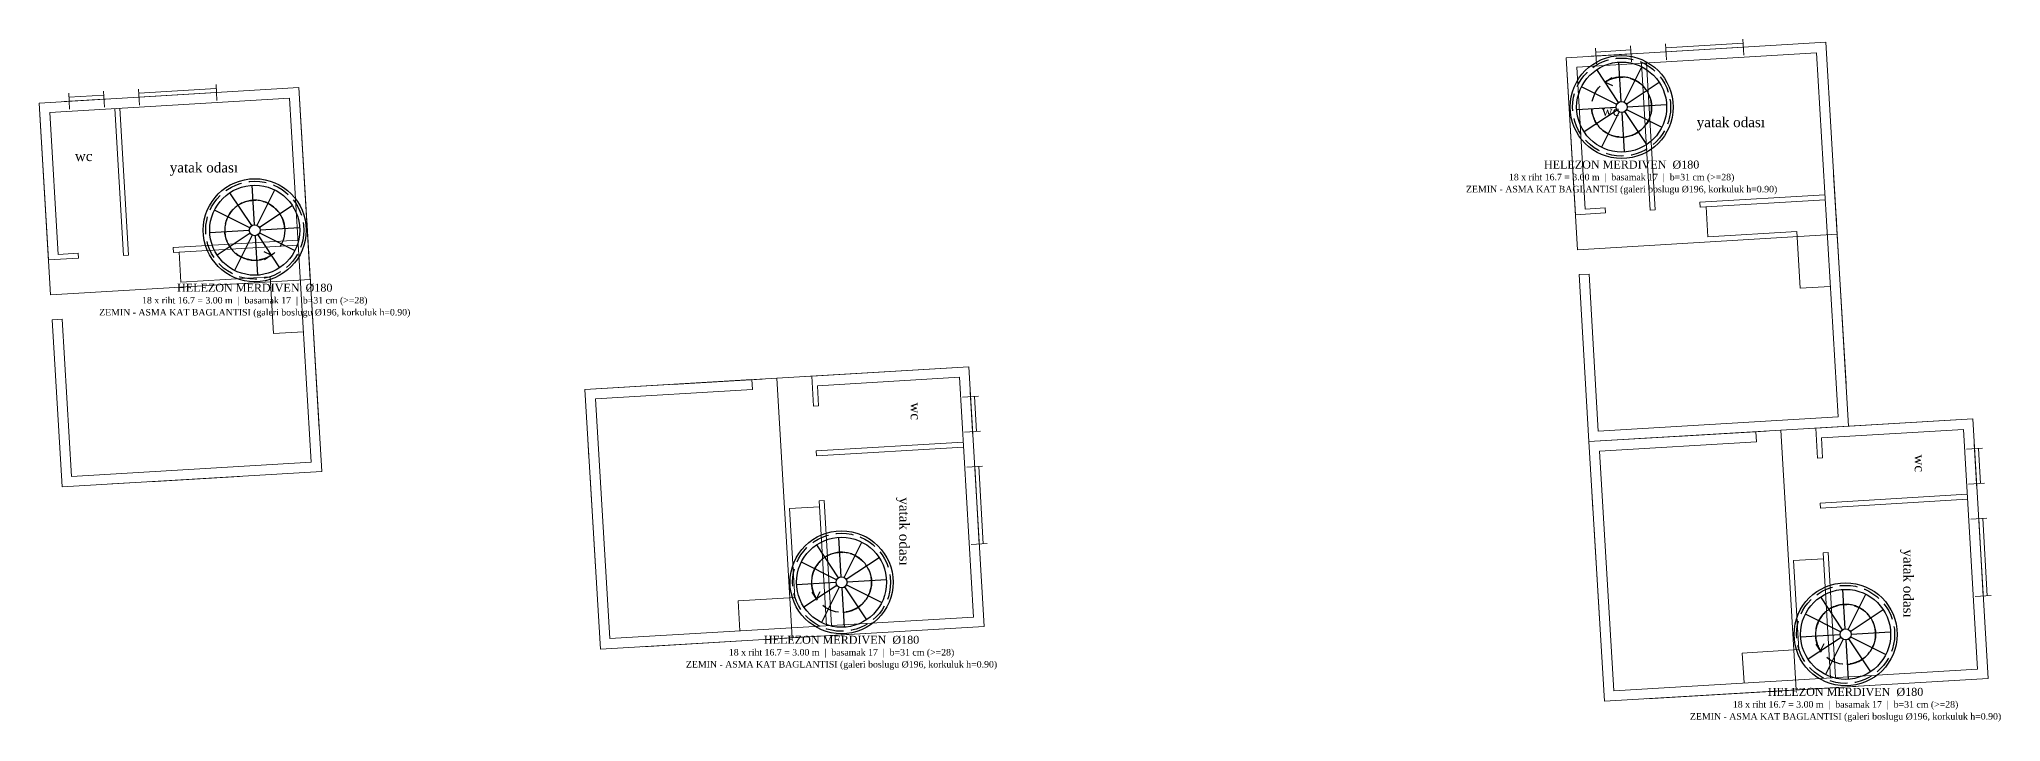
# Model space of a CAD drawing. Header units: metres. Extents: x 566281 to 566551, y 4178515 to 4178592.
# Drawn here: x 566281.21 to 566320.44, y 4178563.92 to 4178577.57 of the extents above; entities that cross this region are included whole.
import ezdxf
from ezdxf.enums import TextEntityAlignment as Align

# ---------------------------------------------------------------- set-up
doc = ezdxf.new("R2010")
doc.units = ezdxf.units.M
doc.linetypes.add('MERD_DASH', pattern=[0.5, 0.35, -0.15])
doc.layers.get('0').update_dxf_attribs({"color": 5, "lineweight": 0})
for name, color, linetype, lineweight in [('ASMAKAT', 30, 'Continuous', 0), ('BINA_115', 1, 'Continuous', 0), ('DUVAR', 18, 'Continuous', 0), ('TASLAK_DUVAR', 7, 'Continuous', 0), ('TASLAK_KAPI', 1, 'Continuous', 0), ('TASLAK_PENCERE', 3, 'Continuous', 0), ('TEZGAH', 157, 'Continuous', 0)]:
    doc.layers.add(name, color=color, linetype=linetype, lineweight=lineweight)
for name, color, linetype in [('MERDIVEN_BOSLUK', 1, 'Continuous'), ('MERDIVEN_HELEZON', 4, 'Continuous'), ('MERDIVEN_YAZI', 2, 'Continuous'), ('MERDIVEN_YON', 5, 'Continuous')]:
    doc.layers.add(name, color=color, linetype=linetype)
doc.styles.get("Standard").update_dxf_attribs({"font": 'times.ttf'})

msp = doc.modelspace()

# ---------------------------------------------------------------- linework, layer by layer
for p, q in [((566313.257, 4178577.091), (566313.431, 4178574.152)), ((566313.356, 4178577.097), (566313.531, 4178574.158)), ((566282.719, 4178576.186), (566282.894, 4178573.247)), ((566282.819, 4178576.192), (566282.993, 4178573.253)), ((566312.527, 4178574.199), (566312.533, 4178574.099)), ((566314.424, 4178574.311), (566314.43, 4178574.211)), ((566283.886, 4178573.406), (566283.892, 4178573.306)), ((566281.989, 4178573.293), (566281.995, 4178573.193)), ((566296.797, 4178570.243), (566296.697, 4178570.238)), ((566299.689, 4178569.514), (566296.75, 4178569.339)), ((566299.695, 4178569.414), (566296.756, 4178569.239)), ((566316.877, 4178569.202), (566316.777, 4178569.196)), ((566296.909, 4178568.347), (566296.81, 4178568.341)), ((566319.77, 4178568.473), (566316.831, 4178568.298)), ((566319.776, 4178568.373), (566316.837, 4178568.198)), ((566316.99, 4178567.306), (566316.89, 4178567.3))]:
    msp.add_line(p, q)
for points in [[(566312.527, 4178574.199, 0), (566312.128, 4178574.175, 0)], [(566316.921, 4178574.46, 0), (566314.424, 4178574.311, 0)], [(566316.927, 4178574.36, 0), (566314.43, 4178574.211, 0)], [(566286.383, 4178573.554, 0), (566283.886, 4178573.406, 0)], [(566286.389, 4178573.454, 0), (566283.892, 4178573.306, 0)], [(566281.989, 4178573.293, 0), (566281.59, 4178573.269, 0)], [(566312.205, 4178572.877, 0), (566312.005, 4178572.865, 0)], [(566281.667, 4178571.972, 0), (566281.467, 4178571.96, 0)], [(566295.475, 4178570.566, 0), (566295.463, 4178570.765, 0)], [(566296.797, 4178570.243, 0), (566296.773, 4178570.643, 0)], [(566315.556, 4178569.524, 0), (566315.544, 4178569.724, 0)], [(566316.877, 4178569.202, 0), (566316.853, 4178569.602, 0)], [(566296.958, 4178565.844, 0), (566296.81, 4178568.341, 0)], [(566297.058, 4178565.849, 0), (566296.909, 4178568.347, 0)], [(566317.038, 4178564.802, 0), (566316.89, 4178567.3, 0)], [(566317.138, 4178564.808, 0), (566316.99, 4178567.306, 0)]]:
    msp.add_polyline3d(points)
at = {"layer": 'ASMAKAT'}
for points in [[(566311.976, 4178573.364, 0), (566317.168, 4178573.672, 0), (566316.94, 4178577.511, 0), (566311.747, 4178577.202, 0), (566311.976, 4178573.364, 0)], [(566311.976, 4178573.364, 0), (566317.168, 4178573.672, 0), (566316.94, 4178577.511, 0), (566311.747, 4178577.202, 0), (566311.976, 4178573.364, 0)], [(566281.438, 4178572.458, 0), (566286.63, 4178572.767, 0), (566286.402, 4178576.605, 0), (566281.21, 4178576.296, 0), (566281.438, 4178572.458, 0)], [(566281.438, 4178572.458, 0), (566286.63, 4178572.767, 0), (566286.402, 4178576.605, 0), (566281.21, 4178576.296, 0), (566281.438, 4178572.458, 0)], [(566295.962, 4178570.795, 0), (566296.271, 4178565.602, 0), (566300.109, 4178565.831, 0), (566299.8, 4178571.023, 0), (566295.962, 4178570.795, 0)], [(566295.962, 4178570.795, 0), (566296.271, 4178565.602, 0), (566300.109, 4178565.831, 0), (566299.8, 4178571.023, 0), (566295.962, 4178570.795, 0)], [(566316.042, 4178569.754, 0), (566316.351, 4178564.561, 0), (566320.189, 4178564.79, 0), (566319.88, 4178569.982, 0), (566316.042, 4178569.754, 0)], [(566316.042, 4178569.754, 0), (566316.351, 4178564.561, 0), (566320.189, 4178564.79, 0), (566319.88, 4178569.982, 0), (566316.042, 4178569.754, 0)]]:
    msp.add_polyline3d(points, close=True, dxfattribs=at)
at = {"layer": 'BINA_115'}
for p, q in [((566316.94, 4178577.511), (566311.747, 4178577.202)), ((566317.396, 4178569.834), (566316.94, 4178577.511)), ((566286.402, 4178576.605), (566281.21, 4178576.296)), ((566286.859, 4178568.929), (566286.402, 4178576.605)), ((566300.109, 4178565.831), (566299.8, 4178571.023)), ((566292.124, 4178570.567), (566297.316, 4178570.875)), ((566292.124, 4178570.567), (566292.432, 4178565.374)), ((566312.204, 4178569.525), (566317.396, 4178569.834)), ((566320.189, 4178564.79), (566319.88, 4178569.982)), ((566312.204, 4178569.525), (566312.513, 4178564.333)), ((566281.666, 4178568.62), (566286.859, 4178568.929)), ((566292.432, 4178565.374), (566300.109, 4178565.831)), ((566312.513, 4178564.333), (566320.189, 4178564.79))]:
    msp.add_line(p, q, dxfattribs=at)
at = {"layer": 'DUVAR'}
for p, q in [((566313.431, 4178574.152), (566313.531, 4178574.158)), ((566313.431, 4178574.152), (566313.531, 4178574.158)), ((566311.934, 4178574.063), (566312.533, 4178574.099)), ((566281.396, 4178573.158), (566281.995, 4178573.193)), ((566282.894, 4178573.247), (566282.993, 4178573.253)), ((566282.894, 4178573.247), (566282.993, 4178573.253)), ((566296.661, 4178570.836), (566296.697, 4178570.238)), ((566316.742, 4178569.795), (566316.777, 4178569.196)), ((566296.75, 4178569.339), (566296.756, 4178569.239)), ((566296.75, 4178569.339), (566296.756, 4178569.239)), ((566316.831, 4178568.298), (566316.837, 4178568.198)), ((566316.831, 4178568.298), (566316.837, 4178568.198))]:
    msp.add_line(p, q, dxfattribs=at)
at = {"layer": 'MERDIVEN_BOSLUK'}
for centre in [(566312.858, 4178576.216), (566285.52, 4178573.753), (566297.256, 4178566.713), (566317.337, 4178565.672)]:
    msp.add_circle(centre, 1.03, dxfattribs=at)
at = {"layer": 'MERDIVEN_BOSLUK', "linetype": 'MERD_DASH'}
for centre in [(566312.858, 4178576.216), (566285.52, 4178573.753), (566297.256, 4178566.713), (566317.337, 4178565.672)]:
    msp.add_circle(centre, 0.98, dxfattribs=at)
at = {"layer": 'MERDIVEN_HELEZON'}
for p, q in [((566312.797, 4178576.308), (566312.362, 4178576.967)), ((566312.851, 4178576.326), (566312.804, 4178577.114)), ((566312.907, 4178576.314), (566313.261, 4178577.021)), ((566312.76, 4178576.265), (566312.053, 4178576.619)), ((566312.95, 4178576.277), (566313.609, 4178576.712)), ((566312.748, 4178576.209), (566311.96, 4178576.163)), ((566312.748, 4178576.209), (566311.96, 4178576.163)), ((566312.766, 4178576.155), (566312.107, 4178575.721)), ((566312.809, 4178576.118), (566312.455, 4178575.411)), ((566312.864, 4178576.106), (566312.911, 4178575.318)), ((566312.918, 4178576.124), (566313.353, 4178575.465)), ((566312.956, 4178576.167), (566313.663, 4178575.813)), ((566312.968, 4178576.223), (566313.756, 4178576.269)), ((566285.459, 4178573.845), (566285.024, 4178574.504)), ((566285.513, 4178573.863), (566285.466, 4178574.651)), ((566285.569, 4178573.851), (566285.923, 4178574.558)), ((566285.422, 4178573.802), (566284.715, 4178574.156)), ((566285.612, 4178573.813), (566286.271, 4178574.248)), ((566285.41, 4178573.746), (566284.622, 4178573.699)), ((566285.63, 4178573.759), (566286.418, 4178573.806)), ((566285.63, 4178573.759), (566286.418, 4178573.806)), ((566285.428, 4178573.692), (566284.769, 4178573.257)), ((566285.471, 4178573.654), (566285.117, 4178572.948)), ((566285.526, 4178573.643), (566285.573, 4178572.854)), ((566285.581, 4178573.661), (566286.015, 4178573.001)), ((566285.618, 4178573.703), (566286.325, 4178573.35)), ((566297.196, 4178566.805), (566296.761, 4178567.464)), ((566297.25, 4178566.823), (566297.203, 4178567.611)), ((566297.306, 4178566.811), (566297.659, 4178567.518)), ((566297.158, 4178566.762), (566296.452, 4178567.116)), ((566297.348, 4178566.773), (566298.008, 4178567.208)), ((566297.147, 4178566.706), (566296.358, 4178566.659)), ((566297.165, 4178566.652), (566296.505, 4178566.217)), ((566297.355, 4178566.664), (566298.061, 4178566.31)), ((566297.366, 4178566.719), (566298.155, 4178566.766)), ((566297.207, 4178566.614), (566296.853, 4178565.908)), ((566297.263, 4178566.603), (566297.31, 4178565.814)), ((566297.263, 4178566.603), (566297.31, 4178565.814)), ((566297.317, 4178566.621), (566297.752, 4178565.961)), ((566317.276, 4178565.763), (566316.841, 4178566.423)), ((566317.33, 4178565.781), (566317.283, 4178566.57)), ((566317.386, 4178565.77), (566317.74, 4178566.476)), ((566317.238, 4178565.721), (566316.532, 4178566.075)), ((566317.429, 4178565.732), (566318.088, 4178566.167)), ((566317.227, 4178565.665), (566316.438, 4178565.618)), ((566317.245, 4178565.611), (566316.585, 4178565.176)), ((566317.288, 4178565.573), (566316.934, 4178564.867)), ((566317.343, 4178565.562), (566317.39, 4178564.773)), ((566317.343, 4178565.562), (566317.39, 4178564.773)), ((566317.397, 4178565.58), (566317.832, 4178564.92)), ((566317.435, 4178565.622), (566318.142, 4178565.269)), ((566317.447, 4178565.678), (566318.235, 4178565.725))]:
    msp.add_line(p, q, dxfattribs=at)
for centre, radius in [((566312.858, 4178576.216), 0.9), ((566312.858, 4178576.216), 0.11), ((566285.52, 4178573.753), 0.9), ((566285.52, 4178573.753), 0.11), ((566297.256, 4178566.713), 0.9), ((566297.256, 4178566.713), 0.11), ((566317.337, 4178565.672), 0.9), ((566317.337, 4178565.672), 0.11)]:
    msp.add_circle(centre, radius, dxfattribs=at)
at = {"layer": 'MERDIVEN_HELEZON', "linetype": 'MERD_DASH'}
for centre in [(566312.858, 4178576.216), (566285.52, 4178573.753), (566297.256, 4178566.713), (566317.337, 4178565.672)]:
    msp.add_circle(centre, 0.6, dxfattribs=at)
at = {"layer": 'MERDIVEN_YON'}
for p, q in [((566312.528, 4178576.717), (566312.663, 4178576.805)), ((566312.528, 4178576.717), (566312.672, 4178576.645)), ((566285.85, 4178573.252), (566285.706, 4178573.323)), ((566285.85, 4178573.252), (566285.715, 4178573.164)), ((566296.756, 4178566.382), (566296.667, 4178566.517)), ((566296.756, 4178566.382), (566296.827, 4178566.527)), ((566316.836, 4178565.341), (566316.748, 4178565.476)), ((566316.836, 4178565.341), (566316.907, 4178565.486))]:
    msp.add_line(p, q, dxfattribs=at)
for points in [[(566312.259, 4178576.18), (566312.261, 4178576.154), (566312.264, 4178576.128), (566312.269, 4178576.103), (566312.274, 4178576.077), (566312.281, 4178576.052), (566312.289, 4178576.027), (566312.297, 4178576.002), (566312.307, 4178575.978), (566312.318, 4178575.954), (566312.33, 4178575.931), (566312.343, 4178575.908), (566312.357, 4178575.886), (566312.372, 4178575.864), (566312.388, 4178575.843), (566312.404, 4178575.823), (566312.422, 4178575.804), (566312.44, 4178575.785), (566312.46, 4178575.767), (566312.48, 4178575.75), (566312.5, 4178575.734), (566312.522, 4178575.719), (566312.544, 4178575.705), (566312.566, 4178575.692), (566312.589, 4178575.68), (566312.613, 4178575.668), (566312.637, 4178575.658), (566312.662, 4178575.649), (566312.687, 4178575.641), (566312.712, 4178575.634), (566312.737, 4178575.628), (566312.763, 4178575.624), (566312.789, 4178575.62), (566312.815, 4178575.618), (566312.841, 4178575.616), (566312.867, 4178575.616), (566312.894, 4178575.617), (566312.92, 4178575.619), (566312.946, 4178575.622), (566312.971, 4178575.627), (566312.997, 4178575.632), (566313.022, 4178575.639), (566313.047, 4178575.647), (566313.072, 4178575.656), (566313.096, 4178575.665), (566313.12, 4178575.676), (566313.143, 4178575.688), (566313.166, 4178575.701), (566313.188, 4178575.715), (566313.21, 4178575.73), (566313.231, 4178575.746), (566313.251, 4178575.763), (566313.27, 4178575.78), (566313.289, 4178575.799), (566313.307, 4178575.818), (566313.324, 4178575.838), (566313.34, 4178575.858), (566313.355, 4178575.88), (566313.369, 4178575.902), (566313.382, 4178575.924), (566313.394, 4178575.947), (566313.406, 4178575.971), (566313.416, 4178575.995), (566313.425, 4178576.02), (566313.433, 4178576.045), (566313.44, 4178576.07), (566313.446, 4178576.095), (566313.45, 4178576.121), (566313.454, 4178576.147), (566313.456, 4178576.173), (566313.458, 4178576.199), (566313.458, 4178576.225), (566313.457, 4178576.252), (566313.455, 4178576.278), (566313.451, 4178576.304), (566313.447, 4178576.33), (566313.442, 4178576.355), (566313.435, 4178576.38), (566313.427, 4178576.405), (566313.418, 4178576.43), (566313.409, 4178576.454), (566313.398, 4178576.478), (566313.386, 4178576.501), (566313.373, 4178576.524), (566313.359, 4178576.546), (566313.344, 4178576.568), (566313.328, 4178576.589), (566313.311, 4178576.609), (566313.294, 4178576.628), (566313.275, 4178576.647), (566313.256, 4178576.665), (566313.236, 4178576.682), (566313.216, 4178576.698), (566313.194, 4178576.713), (566313.172, 4178576.727), (566313.15, 4178576.74), (566313.127, 4178576.753), (566313.103, 4178576.764), (566313.079, 4178576.774), (566313.054, 4178576.783), (566313.029, 4178576.791), (566313.004, 4178576.798), (566312.979, 4178576.804), (566312.953, 4178576.808), (566312.927, 4178576.812), (566312.901, 4178576.814), (566312.875, 4178576.816), (566312.848, 4178576.816), (566312.822, 4178576.815), (566312.796, 4178576.813), (566312.77, 4178576.81), (566312.744, 4178576.805), (566312.719, 4178576.8), (566312.693, 4178576.793), (566312.668, 4178576.785), (566312.644, 4178576.777), (566312.62, 4178576.767), (566312.596, 4178576.756), (566312.572, 4178576.744), (566312.55, 4178576.731), (566312.528, 4178576.717)], [(566286.119, 4178573.788), (566286.117, 4178573.814), (566286.113, 4178573.84), (566286.109, 4178573.866), (566286.104, 4178573.892), (566286.097, 4178573.917), (566286.089, 4178573.942), (566286.08, 4178573.967), (566286.071, 4178573.991), (566286.06, 4178574.015), (566286.048, 4178574.038), (566286.035, 4178574.061), (566286.021, 4178574.083), (566286.006, 4178574.105), (566285.99, 4178574.125), (566285.973, 4178574.146), (566285.956, 4178574.165), (566285.937, 4178574.184), (566285.918, 4178574.201), (566285.898, 4178574.218), (566285.878, 4178574.234), (566285.856, 4178574.25), (566285.834, 4178574.264), (566285.812, 4178574.277), (566285.789, 4178574.289), (566285.765, 4178574.3), (566285.741, 4178574.311), (566285.716, 4178574.32), (566285.691, 4178574.328), (566285.666, 4178574.335), (566285.641, 4178574.34), (566285.615, 4178574.345), (566285.589, 4178574.349), (566285.563, 4178574.351), (566285.537, 4178574.353), (566285.51, 4178574.353), (566285.484, 4178574.352), (566285.458, 4178574.35), (566285.432, 4178574.346), (566285.406, 4178574.342), (566285.381, 4178574.336), (566285.356, 4178574.33), (566285.33, 4178574.322), (566285.306, 4178574.313), (566285.282, 4178574.303), (566285.258, 4178574.292), (566285.235, 4178574.28), (566285.212, 4178574.268), (566285.19, 4178574.254), (566285.168, 4178574.239), (566285.147, 4178574.223), (566285.127, 4178574.206), (566285.108, 4178574.189), (566285.089, 4178574.17), (566285.071, 4178574.151), (566285.054, 4178574.131), (566285.038, 4178574.11), (566285.023, 4178574.089), (566285.009, 4178574.067), (566284.996, 4178574.044), (566284.983, 4178574.021), (566284.972, 4178573.998), (566284.962, 4178573.974), (566284.953, 4178573.949), (566284.945, 4178573.924), (566284.938, 4178573.899), (566284.932, 4178573.873), (566284.927, 4178573.848), (566284.924, 4178573.822), (566284.921, 4178573.796), (566284.92, 4178573.769), (566284.92, 4178573.743), (566284.921, 4178573.717), (566284.923, 4178573.691), (566284.926, 4178573.665), (566284.931, 4178573.639), (566284.936, 4178573.614), (566284.943, 4178573.588), (566284.951, 4178573.563), (566284.959, 4178573.539), (566284.969, 4178573.514), (566284.98, 4178573.491), (566284.992, 4178573.467), (566285.005, 4178573.445), (566285.019, 4178573.422), (566285.034, 4178573.401), (566285.05, 4178573.38), (566285.066, 4178573.36), (566285.084, 4178573.34), (566285.102, 4178573.322), (566285.122, 4178573.304), (566285.142, 4178573.287), (566285.162, 4178573.271), (566285.184, 4178573.256), (566285.206, 4178573.242), (566285.228, 4178573.228), (566285.251, 4178573.216), (566285.275, 4178573.205), (566285.299, 4178573.195), (566285.324, 4178573.186), (566285.349, 4178573.178), (566285.374, 4178573.171), (566285.399, 4178573.165), (566285.425, 4178573.16), (566285.451, 4178573.157), (566285.477, 4178573.154), (566285.503, 4178573.153), (566285.529, 4178573.153), (566285.556, 4178573.154), (566285.582, 4178573.156), (566285.608, 4178573.159), (566285.633, 4178573.164), (566285.659, 4178573.169), (566285.684, 4178573.176), (566285.709, 4178573.183), (566285.734, 4178573.192), (566285.758, 4178573.202), (566285.782, 4178573.213), (566285.805, 4178573.225), (566285.828, 4178573.238), (566285.85, 4178573.252)], [(566297.292, 4178566.114), (566297.318, 4178566.116), (566297.344, 4178566.119), (566297.37, 4178566.124), (566297.396, 4178566.129), (566297.421, 4178566.136), (566297.446, 4178566.143), (566297.47, 4178566.152), (566297.495, 4178566.162), (566297.519, 4178566.173), (566297.542, 4178566.185), (566297.565, 4178566.198), (566297.587, 4178566.212), (566297.608, 4178566.227), (566297.629, 4178566.243), (566297.649, 4178566.259), (566297.669, 4178566.277), (566297.687, 4178566.295), (566297.705, 4178566.314), (566297.722, 4178566.334), (566297.738, 4178566.355), (566297.753, 4178566.376), (566297.767, 4178566.398), (566297.781, 4178566.421), (566297.793, 4178566.444), (566297.804, 4178566.468), (566297.814, 4178566.492), (566297.823, 4178566.517), (566297.831, 4178566.541), (566297.838, 4178566.567), (566297.844, 4178566.592), (566297.849, 4178566.618), (566297.852, 4178566.644), (566297.855, 4178566.67), (566297.856, 4178566.696), (566297.856, 4178566.722), (566297.855, 4178566.748), (566297.853, 4178566.775), (566297.85, 4178566.801), (566297.846, 4178566.826), (566297.84, 4178566.852), (566297.833, 4178566.877), (566297.826, 4178566.902), (566297.817, 4178566.927), (566297.807, 4178566.951), (566297.796, 4178566.975), (566297.784, 4178566.998), (566297.771, 4178567.021), (566297.757, 4178567.043), (566297.742, 4178567.065), (566297.727, 4178567.086), (566297.71, 4178567.106), (566297.692, 4178567.125), (566297.674, 4178567.144), (566297.655, 4178567.162), (566297.635, 4178567.178), (566297.614, 4178567.195), (566297.593, 4178567.21), (566297.571, 4178567.224), (566297.548, 4178567.237), (566297.525, 4178567.249), (566297.501, 4178567.261), (566297.477, 4178567.271), (566297.453, 4178567.28), (566297.428, 4178567.288), (566297.403, 4178567.295), (566297.377, 4178567.301), (566297.351, 4178567.305), (566297.325, 4178567.309), (566297.299, 4178567.311), (566297.273, 4178567.313), (566297.247, 4178567.313), (566297.221, 4178567.312), (566297.195, 4178567.31), (566297.169, 4178567.306), (566297.143, 4178567.302), (566297.117, 4178567.296), (566297.092, 4178567.29), (566297.067, 4178567.282), (566297.042, 4178567.273), (566297.018, 4178567.263), (566296.994, 4178567.253), (566296.971, 4178567.241), (566296.948, 4178567.228), (566296.926, 4178567.214), (566296.905, 4178567.199), (566296.884, 4178567.183), (566296.864, 4178567.166), (566296.844, 4178567.149), (566296.825, 4178567.13), (566296.808, 4178567.111), (566296.791, 4178567.091), (566296.775, 4178567.07), (566296.76, 4178567.049), (566296.745, 4178567.027), (566296.732, 4178567.005), (566296.72, 4178566.981), (566296.709, 4178566.958), (566296.699, 4178566.934), (566296.689, 4178566.909), (566296.681, 4178566.884), (566296.674, 4178566.859), (566296.669, 4178566.833), (566296.664, 4178566.808), (566296.66, 4178566.782), (566296.658, 4178566.756), (566296.657, 4178566.73), (566296.656, 4178566.703), (566296.657, 4178566.677), (566296.66, 4178566.651), (566296.663, 4178566.625), (566296.667, 4178566.599), (566296.673, 4178566.574), (566296.679, 4178566.548), (566296.687, 4178566.523), (566296.696, 4178566.499), (566296.706, 4178566.474), (566296.717, 4178566.451), (566296.729, 4178566.427), (566296.742, 4178566.405), (566296.756, 4178566.382)], [(566317.372, 4178565.073), (566317.398, 4178565.075), (566317.424, 4178565.078), (566317.45, 4178565.082), (566317.476, 4178565.088), (566317.501, 4178565.095), (566317.526, 4178565.102), (566317.551, 4178565.111), (566317.575, 4178565.121), (566317.599, 4178565.132), (566317.622, 4178565.144), (566317.645, 4178565.157), (566317.667, 4178565.171), (566317.689, 4178565.186), (566317.709, 4178565.201), (566317.73, 4178565.218), (566317.749, 4178565.236), (566317.768, 4178565.254), (566317.785, 4178565.273), (566317.802, 4178565.293), (566317.818, 4178565.314), (566317.834, 4178565.335), (566317.848, 4178565.357), (566317.861, 4178565.38), (566317.873, 4178565.403), (566317.884, 4178565.427), (566317.895, 4178565.451), (566317.904, 4178565.475), (566317.912, 4178565.5), (566317.919, 4178565.526), (566317.925, 4178565.551), (566317.929, 4178565.577), (566317.933, 4178565.603), (566317.935, 4178565.629), (566317.937, 4178565.655), (566317.937, 4178565.681), (566317.936, 4178565.707), (566317.934, 4178565.733), (566317.93, 4178565.759), (566317.926, 4178565.785), (566317.92, 4178565.811), (566317.914, 4178565.836), (566317.906, 4178565.861), (566317.897, 4178565.886), (566317.887, 4178565.91), (566317.876, 4178565.934), (566317.865, 4178565.957), (566317.852, 4178565.98), (566317.838, 4178566.002), (566317.823, 4178566.024), (566317.807, 4178566.044), (566317.79, 4178566.065), (566317.773, 4178566.084), (566317.754, 4178566.103), (566317.735, 4178566.12), (566317.715, 4178566.137), (566317.694, 4178566.153), (566317.673, 4178566.169), (566317.651, 4178566.183), (566317.629, 4178566.196), (566317.605, 4178566.208), (566317.582, 4178566.219), (566317.558, 4178566.23), (566317.533, 4178566.239), (566317.508, 4178566.247), (566317.483, 4178566.254), (566317.457, 4178566.259), (566317.432, 4178566.264), (566317.406, 4178566.268), (566317.38, 4178566.27), (566317.353, 4178566.271), (566317.327, 4178566.272), (566317.301, 4178566.271), (566317.275, 4178566.268), (566317.249, 4178566.265), (566317.223, 4178566.261), (566317.198, 4178566.255), (566317.172, 4178566.249), (566317.147, 4178566.241), (566317.123, 4178566.232), (566317.098, 4178566.222), (566317.075, 4178566.211), (566317.051, 4178566.199), (566317.029, 4178566.186), (566317.006, 4178566.173), (566316.985, 4178566.158), (566316.964, 4178566.142), (566316.944, 4178566.125), (566316.924, 4178566.108), (566316.906, 4178566.089), (566316.888, 4178566.07), (566316.871, 4178566.05), (566316.855, 4178566.029), (566316.84, 4178566.008), (566316.826, 4178565.986), (566316.812, 4178565.963), (566316.8, 4178565.94), (566316.789, 4178565.917), (566316.779, 4178565.892), (566316.77, 4178565.868), (566316.762, 4178565.843), (566316.755, 4178565.818), (566316.749, 4178565.792), (566316.744, 4178565.766), (566316.741, 4178565.741), (566316.738, 4178565.714), (566316.737, 4178565.688), (566316.737, 4178565.662), (566316.738, 4178565.636), (566316.74, 4178565.61), (566316.743, 4178565.584), (566316.748, 4178565.558), (566316.753, 4178565.533), (566316.76, 4178565.507), (566316.767, 4178565.482), (566316.776, 4178565.458), (566316.786, 4178565.433), (566316.797, 4178565.41), (566316.809, 4178565.386), (566316.822, 4178565.363), (566316.836, 4178565.341)]]:
    msp.add_lwpolyline(points, dxfattribs=at)
at = {"layer": 'TASLAK_DUVAR'}
for points in [[(566312.005, 4178572.865, 0), (566312.204, 4178569.525, 0), (566312.204, 4178569.525, 0), (566317.396, 4178569.834, 0), (566316.94, 4178577.511, 0), (566311.747, 4178577.202, 0), (566311.934, 4178574.063, 0)], [(566312.205, 4178572.877, 0), (566312.391, 4178569.737, 0), (566312.391, 4178569.737, 0), (566317.185, 4178570.022, 0), (566316.752, 4178577.299, 0), (566311.959, 4178577.014, 0), (566312.128, 4178574.175, 0)], [(566281.467, 4178571.96, 0), (566281.666, 4178568.62, 0), (566281.666, 4178568.62, 0), (566286.859, 4178568.929, 0), (566286.402, 4178576.605, 0), (566281.21, 4178576.296, 0), (566281.396, 4178573.158, 0)], [(566281.667, 4178571.972, 0), (566281.854, 4178568.831, 0), (566281.854, 4178568.831, 0), (566286.647, 4178569.116, 0), (566286.215, 4178576.394, 0), (566281.421, 4178576.109, 0), (566281.59, 4178573.269, 0)], [(566295.463, 4178570.765, 0), (566292.124, 4178570.567, 0), (566292.124, 4178570.567, 0), (566292.432, 4178565.374, 0), (566300.109, 4178565.83, 0), (566299.8, 4178571.023, 0), (566296.661, 4178570.836, 0)], [(566295.475, 4178570.566, 0), (566292.335, 4178570.379, 0), (566292.335, 4178570.379, 0), (566292.62, 4178565.586, 0), (566299.897, 4178566.018, 0), (566299.612, 4178570.812, 0), (566296.773, 4178570.643, 0)], [(566315.544, 4178569.724, 0), (566312.204, 4178569.526, 0), (566312.204, 4178569.526, 0), (566312.513, 4178564.333, 0), (566320.189, 4178564.789, 0), (566319.88, 4178569.982, 0), (566316.742, 4178569.795, 0)], [(566315.556, 4178569.524, 0), (566312.415, 4178569.338, 0), (566312.415, 4178569.338, 0), (566312.7, 4178564.544, 0), (566319.978, 4178564.977, 0), (566319.693, 4178569.77, 0), (566316.853, 4178569.602, 0)]]:
    msp.add_polyline3d(points, dxfattribs=at)
at = {"layer": 'TASLAK_KAPI'}
for p, q in [((566312.247, 4178577.231), (566313.145, 4178577.285)), ((566281.709, 4178576.326), (566282.607, 4178576.379)), ((566299.83, 4178570.524), (566299.883, 4178569.626)), ((566319.91, 4178569.483), (566319.963, 4178568.584))]:
    msp.add_line(p, q, dxfattribs=at)
at = {"layer": 'TASLAK_PENCERE'}
for p, q in [((566312.356, 4178577.078), (566312.337, 4178577.397)), ((566312.342, 4178577.317), (566313.04, 4178577.359)), ((566312.346, 4178577.237), (566313.045, 4178577.279)), ((566313.055, 4178577.119), (566313.036, 4178577.439)), ((566313.753, 4178577.161), (566313.734, 4178577.48)), ((566313.739, 4178577.4), (566315.288, 4178577.492)), ((566313.744, 4178577.321), (566315.293, 4178577.413)), ((566315.302, 4178577.253), (566315.283, 4178577.572)), ((566281.818, 4178576.172), (566281.799, 4178576.492)), ((566282.517, 4178576.214), (566282.498, 4178576.533)), ((566283.216, 4178576.255), (566283.197, 4178576.575)), ((566283.201, 4178576.495), (566284.75, 4178576.587)), ((566283.206, 4178576.415), (566284.755, 4178576.507)), ((566284.765, 4178576.347), (566284.746, 4178576.667)), ((566281.804, 4178576.412), (566282.503, 4178576.453)), ((566281.809, 4178576.332), (566282.507, 4178576.374)), ((566317.346, 4178570.683), (566317.097, 4178574.865)), ((566286.808, 4178569.777), (566286.56, 4178573.96)), ((566317.177, 4178573.518), (566317.145, 4178574.067)), ((566286.64, 4178572.612), (566286.607, 4178573.161)), ((566293.122, 4178570.626), (566293.473, 4178570.647)), ((566293.872, 4178570.671), (566295.669, 4178570.777)), ((566299.676, 4178570.415), (566299.995, 4178570.434)), ((566299.836, 4178570.424), (566299.877, 4178569.725)), ((566299.915, 4178570.429), (566299.957, 4178569.73)), ((566292.183, 4178569.569), (566292.204, 4178569.217)), ((566299.717, 4178569.716), (566300.037, 4178569.735)), ((566313.202, 4178569.585), (566313.553, 4178569.606)), ((566313.952, 4178569.629), (566315.749, 4178569.736)), ((566299.759, 4178569.017), (566300.078, 4178569.036)), ((566299.919, 4178569.027), (566300.011, 4178567.478)), ((566299.999, 4178569.031), (566300.091, 4178567.482)), ((566319.756, 4178569.373), (566320.076, 4178569.392)), ((566319.916, 4178569.383), (566319.958, 4178568.684)), ((566319.996, 4178569.388), (566320.037, 4178568.689)), ((566282.664, 4178568.679), (566283.015, 4178568.7)), ((566283.415, 4178568.724), (566285.212, 4178568.831)), ((566292.228, 4178568.818), (566292.334, 4178567.021)), ((566319.798, 4178568.675), (566320.117, 4178568.694)), ((566312.263, 4178568.527), (566312.284, 4178568.176)), ((566319.839, 4178567.976), (566320.159, 4178567.995)), ((566319.999, 4178567.985), (566320.091, 4178566.436)), ((566320.079, 4178567.99), (566320.171, 4178566.441)), ((566299.851, 4178567.468), (566300.171, 4178567.487)), ((566312.308, 4178567.777), (566312.415, 4178565.98)), ((566319.931, 4178566.427), (566320.251, 4178566.446)), ((566293.281, 4178565.425), (566297.463, 4178565.673)), ((566296.116, 4178565.593), (566296.665, 4178565.626)), ((566313.361, 4178564.383), (566317.544, 4178564.632)), ((566316.196, 4178564.552), (566316.745, 4178564.585))]:
    msp.add_line(p, q, dxfattribs=at)
at = {"layer": 'TEZGAH'}
for p, q in [((566314.547, 4178574.218), (566314.583, 4178573.619)), ((566316.431, 4178572.592), (566316.364, 4178573.725)), ((566284.009, 4178573.313), (566284.045, 4178572.714)), ((566285.893, 4178571.686), (566285.826, 4178572.82)), ((566316.431, 4178572.592), (566317.03, 4178572.627)), ((566285.893, 4178571.686), (566286.492, 4178571.722)), ((566296.817, 4178568.223), (566296.218, 4178568.188)), ((566316.897, 4178567.182), (566316.298, 4178567.147)), ((566295.19, 4178566.339), (566296.324, 4178566.407)), ((566295.19, 4178566.339), (566295.225, 4178565.741)), ((566315.27, 4178565.298), (566316.404, 4178565.366)), ((566315.27, 4178565.298), (566315.306, 4178564.699))]:
    msp.add_line(p, q, dxfattribs=at)
for points in [[(566316.364, 4178573.725, 0), (566314.583, 4178573.619, 0)], [(566285.826, 4178572.82, 0), (566284.045, 4178572.714, 0)], [(566296.324, 4178566.407, 0), (566296.218, 4178568.188, 0)], [(566316.404, 4178565.366, 0), (566316.298, 4178567.147, 0)]]:
    msp.add_polyline3d(points, dxfattribs=at)

# ---------------------------------------------------------------- texts
for s, p in [('wc', (566312.46, 4178576.041)), ('yatak odası', (566314.358, 4178575.814)), ('wc', (566281.923, 4178575.136)), ('yatak odası', (566283.82, 4178574.908))]:
    msp.add_text(s, height=0.2).set_placement(p)
for s, p in [('wc', (566298.639, 4178570.31)), ('wc', (566318.72, 4178569.269)), ('yatak odası', (566298.412, 4178568.413)), ('yatak odası', (566318.492, 4178567.372))]:
    msp.add_text(s, height=0.2, rotation=270).set_placement(p)
at = {"layer": 'MERDIVEN_YAZI'}
for s, height, p in [('18 x riht 16.7 = 3.00 m  |  basamak 17  |  b=31 cm (>=28)', 0.13, (566312.858, 4178574.816)), ('HELEZON MERDIVEN  Ø180', 0.16, (566312.858, 4178575.066)), ('ZEMIN - ASMA KAT BAGLANTISI (galeri boslugu Ø196, korkuluk h=0.90)', 0.13, (566312.858, 4178574.576)), ('HELEZON MERDIVEN  Ø180', 0.16, (566285.52, 4178572.603)), ('ZEMIN - ASMA KAT BAGLANTISI (galeri boslugu Ø196, korkuluk h=0.90)', 0.13, (566285.52, 4178572.113)), ('18 x riht 16.7 = 3.00 m  |  basamak 17  |  b=31 cm (>=28)', 0.13, (566285.52, 4178572.353)), ('HELEZON MERDIVEN  Ø180', 0.16, (566297.256, 4178565.563)), ('ZEMIN - ASMA KAT BAGLANTISI (galeri boslugu Ø196, korkuluk h=0.90)', 0.13, (566297.256, 4178565.073)), ('18 x riht 16.7 = 3.00 m  |  basamak 17  |  b=31 cm (>=28)', 0.13, (566297.256, 4178565.313)), ('18 x riht 16.7 = 3.00 m  |  basamak 17  |  b=31 cm (>=28)', 0.13, (566317.337, 4178564.272)), ('HELEZON MERDIVEN  Ø180', 0.16, (566317.337, 4178564.522)), ('ZEMIN - ASMA KAT BAGLANTISI (galeri boslugu Ø196, korkuluk h=0.90)', 0.13, (566317.337, 4178564.032))]:
    msp.add_text(s, height=height, dxfattribs=at).set_placement(p, align=Align.MIDDLE_CENTER)

doc.saveas('drawing.dxf')
